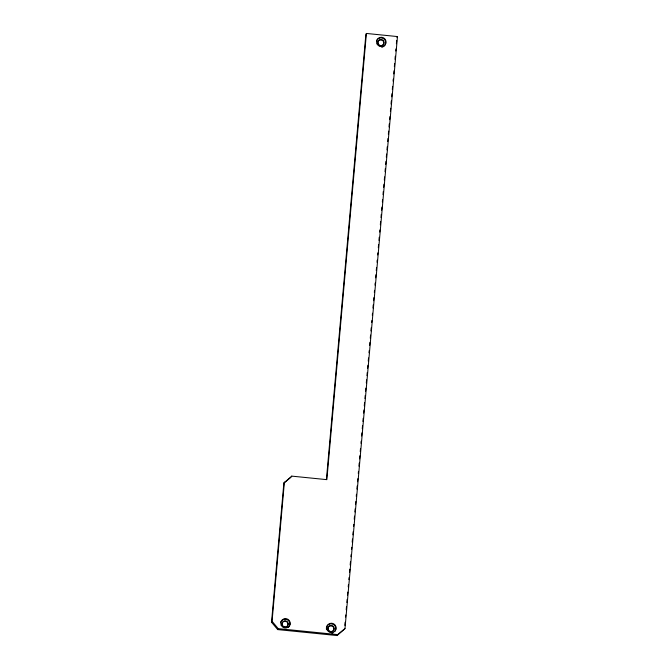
<?xml version="1.0" encoding="UTF-8"?>
<svg xmlns="http://www.w3.org/2000/svg" width="669" height="669" viewBox="0 0 669 669"><rect width="100%" height="100%" fill="white"/><g stroke="black" fill="none" stroke-linecap="round" stroke-linejoin="round"><path stroke-width="1" d="M271.53 622.22L283.865 483.077L291.743 476.127L326.857 479.648L366.403 33.45L397.47 36.569L344.987 628.601L337.117 635.55L277.694 629.588L271.53 622.22L272.057 621.284L284.392 482.14M326.413 479.548L365.876 34.387L366.403 33.45M344.828 625.373L345.104 622.254M345.564 617.052L345.748 614.97M346.216 609.768L346.492 606.649M346.86 602.485L347.136 599.365M347.504 595.201L347.78 592.082M348.24 586.88L348.424 584.798M348.884 579.597L349.067 577.514M349.536 572.313L349.812 569.194M350.18 565.029L350.456 561.91M350.916 556.7L351.1 554.626M351.56 549.425L351.743 547.342M352.203 542.141L352.488 539.013M352.856 534.857L353.132 531.73M353.592 526.528L353.776 524.446M354.236 519.244L354.511 516.125M354.879 511.961L355.155 508.841M355.532 504.677L355.808 501.558M356.268 496.356L356.452 494.274M356.912 489.072L357.187 485.953M357.555 481.789L357.831 478.67M358.291 473.468L358.475 471.386M358.944 466.184L359.22 463.057M359.588 458.901L359.863 455.781M360.231 451.617L360.507 448.498M360.967 443.288L361.151 441.214M361.611 436.004L361.896 432.885M362.264 428.729L362.539 425.601M362.907 421.445L363.183 418.317M363.643 413.116L363.919 409.997M364.287 405.832L364.563 402.713M364.94 398.548L365.215 395.429M365.583 391.265L365.859 388.145M366.319 382.944L366.595 379.825M366.963 375.66L367.239 372.541M367.607 368.376L367.883 365.257M368.259 361.093L368.535 357.974M368.995 352.772L369.179 350.69M369.639 345.488L369.915 342.361M370.283 338.205L370.559 335.077M370.927 330.921L371.211 327.802M371.671 322.592L371.855 320.518M372.315 315.308L372.499 313.234M372.959 308.033L373.235 304.905M373.603 300.749L373.879 297.621M374.347 292.42L374.531 290.338M374.991 285.136L375.175 283.054M375.635 277.852L375.911 274.733M376.279 270.569L376.555 267.449M377.015 262.248L377.199 260.166M377.667 254.964L377.851 252.882M378.311 247.681L378.587 244.561M378.955 240.397L379.231 237.278M379.691 232.076L379.875 229.994M380.335 224.792L380.619 221.665M380.987 217.509L381.263 214.381M381.631 210.225L381.907 207.106M382.367 201.896L382.551 199.822M383.011 194.612L383.287 191.493M383.655 187.328L383.939 184.209M384.307 180.053L384.583 176.925M385.043 171.724L385.319 168.605M385.687 164.44L385.963 161.321M386.331 157.156L386.607 154.037M386.983 149.873L387.259 146.754M387.719 141.552L387.995 138.433M388.363 134.268L388.639 131.149M389.007 126.985L389.283 123.865M389.651 119.701L389.935 116.582M390.395 111.38L390.671 108.253M391.039 104.096L391.315 100.969M391.683 96.813L391.959 93.685M392.327 89.529L392.603 86.401M393.071 81.2L393.255 79.126M393.715 73.916L393.991 70.797M394.359 66.632L394.635 63.513M395.003 59.357L395.279 56.229M395.739 51.028L395.923 48.946M396.391 43.744L396.667 40.625M396.943 37.506L397.47 36.569M291.216 477.064L291.743 476.127M277.694 629.588L278.22 628.651L337.644 634.613L344.987 628.601M337.117 635.55L337.644 634.613M283.865 483.077L290.48 477.666M272.057 621.284L278.22 628.651M280.696 622.262A4.767 4.691 29.4 0 1 287.879 620.113A4.767 4.691 29.4 0 1 288.205 627.581M333.078 632.832A4.767 4.691 29.4 0 1 331.891 633.183M326.397 629.295A4.767 4.691 29.4 0 1 332.1 623.96A4.767 4.691 29.4 0 1 334.96 631.293M281.942 623.934A3.061 3.011 29.4 0 1 284.977 621.217A3.061 3.011 29.4 0 1 288.013 624.018A3.061 3.011 29.4 0 1 285.504 627.229M284.71 627.254A3.061 3.011 29.4 0 1 281.975 624.729M380.527 45.91A3.061 3.011 29.4 0 1 378.152 41.353A3.061 3.011 29.4 0 1 383.295 41.202A3.061 3.011 29.4 0 1 381.322 45.885M376.513 40.918A4.767 4.691 29.4 0 1 383.688 38.769A4.767 4.691 29.4 0 1 384.014 46.236M382.969 46.88A4.767 4.691 29.4 0 1 381.79 47.231M327.124 629.847A4.767 4.691 29.4 0 0 335.311 630.666A4.767 4.691 29.4 0 0 331.841 623.232A4.767 4.691 29.4 0 0 327.124 629.847M282.385 625.172A3.061 3.011 29.4 0 0 287.653 625.699A3.061 3.011 29.4 0 0 285.42 620.924A3.061 3.011 29.4 0 0 282.385 625.172M281.206 625.239A4.767 4.691 29.4 0 0 289.393 626.059A4.767 4.691 29.4 0 0 285.922 618.624A4.767 4.691 29.4 0 0 281.206 625.239M328.303 629.78A3.061 3.011 29.4 0 0 333.572 630.307A3.061 3.011 29.4 0 0 331.339 625.532A3.061 3.011 29.4 0 0 328.303 629.78M328.128 630.089A3.061 3.011 29.4 0 0 333.396 630.624A3.061 3.011 29.4 0 0 331.163 625.841A3.061 3.011 29.4 0 0 328.128 630.089M378.202 43.828A3.061 3.011 29.4 0 0 383.471 44.355A3.061 3.011 29.4 0 0 381.238 39.58A3.061 3.011 29.4 0 0 378.202 43.828M377.023 43.895A4.767 4.691 29.4 0 0 385.21 44.714A4.767 4.691 29.4 0 0 381.731 37.28A4.767 4.691 29.4 0 0 377.023 43.895"/></g></svg>
